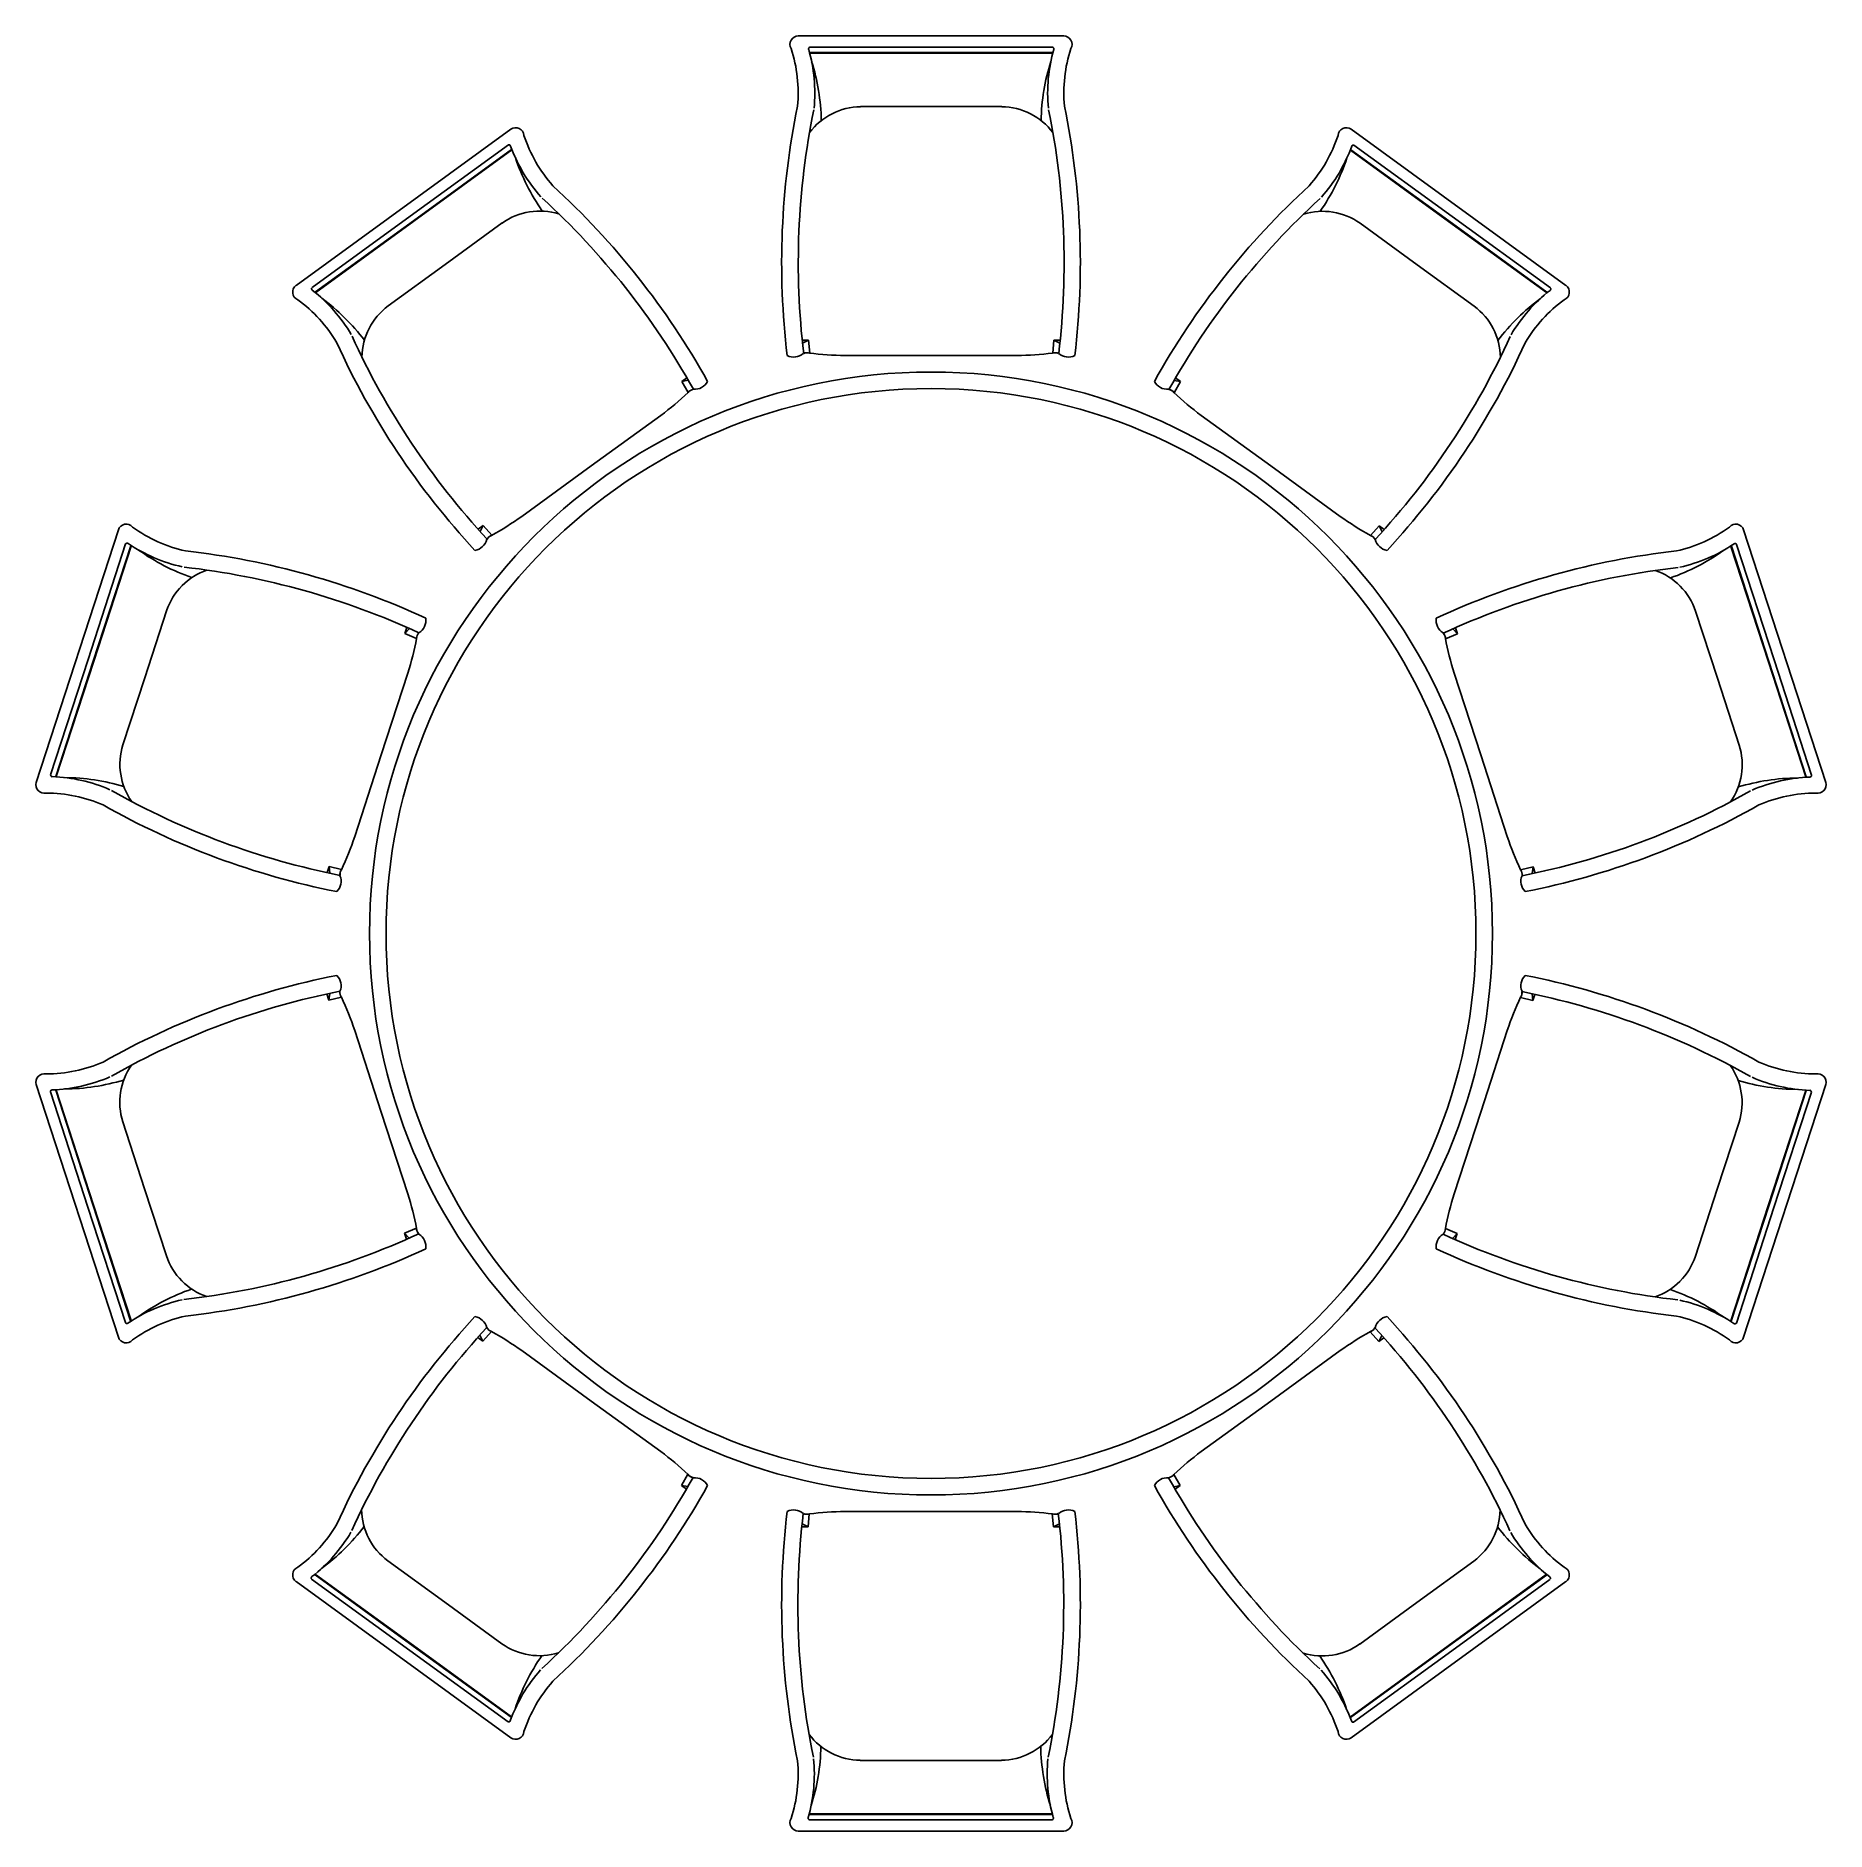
# Model space of a CAD drawing. Header units: millimetres. Extents: x -1355 to 1355, y -1359 to 1359.
import ezdxf

# ---------------------------------------------------------------- set-up
doc = ezdxf.new("R2010")
doc.units = ezdxf.units.MM
doc.layers.add('ceco.net 150', color=7, linetype='Continuous')

msp = doc.modelspace()

# ---------------------------------------------------------------- linework, layer by layer
at = {"layer": 'ceco.net 150'}
for p, q in [((-200.9, 1358.8), (200.9, 1358.8)), ((0.3, 1341.7), (-183.4, 1341.7)), ((0.3, 1333.5), (-183.1, 1333.5)), ((0.3, 1332.7), (-183.1, 1332.7)), ((0.3, 1341.7), (184.1, 1341.7)), ((0.3, 1333.5), (183.7, 1333.5)), ((0.3, 1332.7), (183.7, 1332.7)), ((0.3, 1251.7), (-106.5, 1251.7)), ((0.3, 1251.7), (107.1, 1251.7)), ((-961.2, 981.2), (-636.1, 1217.4)), ((636.1, 1217.4), (961.2, 981.2)), ((-788.4, 1085.7), (-639.7, 1193.7)), ((-783.6, 1079), (-635.2, 1186.8)), ((-783.1, 1078.4), (-634.7, 1186.2)), ((783.6, 1078), (635.2, 1185.8)), ((784.1, 1078.7), (635.7, 1186.5)), ((788.9, 1085.3), (640.2, 1193.3)), ((-788.4, 1085.7), (-937, 977.7)), ((-783.6, 1079), (-932, 971.2)), ((-783.1, 1078.4), (-931.5, 970.6)), ((-735.4, 1012.8), (-649.1, 1075.6)), ((736, 1012.4), (649.6, 1075.2)), ((783.6, 1078), (932, 970.2)), ((784.1, 1078.7), (932.5, 970.9)), ((788.9, 1085.3), (937.6, 977.3)), ((-735.4, 1012.8), (-821.8, 950)), ((736, 1012.4), (822.3, 949.7)), ((-185.3, 898), (-194.9, 898)), ((-185.3, 898), (-194.4, 893.7)), ((-183.5, 878.6), (-185.3, 898)), ((184.2, 878.6), (185.9, 898)), ((185.9, 898), (195.1, 893.7)), ((185.9, 898), (195.5, 898)), ((0, 875), (-130, 875)), ((130, 875), (0, 875)), ((-377.4, 835.8), (-369.6, 841.4)), ((-377.4, 835.8), (-367.5, 837.6)), ((-367.4, 819), (-377.4, 835.8)), ((367.9, 818.7), (377.9, 835.4)), ((377.9, 835.4), (368, 837.3)), ((377.9, 835.4), (370.2, 841)), ((-409.1, 784.3), (-514.3, 707.9)), ((514.3, 707.9), (409.1, 784.3)), ((-514.3, 707.9), (-619.5, 631.5)), ((619.5, 631.5), (514.3, 707.9)), ((-1354.4, 228.8), (-1230.2, 611)), ((-677.7, 617.6), (-685.5, 611.9)), ((-677.7, 617.6), (-682.6, 608.7)), ((-664.9, 602.9), (-677.7, 617.6)), ((665.4, 602.5), (678.2, 617.2)), ((678.2, 617.2), (683.1, 608.3)), ((678.2, 617.2), (686, 611.6)), ((1230.2, 611), (1354.4, 228.8)), ((-1276, 414.9), (-1219.2, 589.7)), ((-1268.2, 412.4), (-1211.5, 586.8)), ((-1267.4, 412.1), (-1210.7, 586.6)), ((1267.6, 411.5), (1210.9, 586)), ((1268.4, 411.8), (1211.7, 586.2)), ((1276.2, 414.3), (1219.4, 589.1)), ((-1190.3, 387.1), (-1157.3, 488.6)), ((-796.6, 454.3), (-793.6, 463.4)), ((796.8, 453.7), (793.8, 462.8)), ((1190.5, 386.5), (1157.5, 488)), ((-796.6, 454.3), (-789.6, 461.7)), ((-778.7, 446.6), (-796.6, 454.3)), ((778.9, 446), (796.8, 453.7)), ((796.8, 453.7), (789.8, 461.1)), ((-1276, 414.9), (-1332.7, 240.2)), ((-1268.2, 412.4), (-1324.8, 237.9)), ((-1267.4, 412.1), (-1324.1, 237.7)), ((1267.6, 411.5), (1324.3, 237.1)), ((1268.4, 411.8), (1325, 237.3)), ((1276.2, 414.3), (1332.9, 239.6)), ((-1190.3, 387.1), (-1223.3, 285.5)), ((-792, 394.1), (-832.2, 270.4)), ((832.2, 270.4), (792, 394.1)), ((1190.5, 386.5), (1223.5, 284.9)), ((-832.2, 270.4), (-872.4, 146.7)), ((872.4, 146.7), (832.2, 270.4)), ((-911.3, 101.3), (-914.3, 92.1)), ((-911.3, 101.3), (-910, 91.2)), ((-892.3, 97), (-911.3, 101.3)), ((892.5, 96.3), (911.5, 100.7)), ((911.5, 100.7), (910.2, 90.6)), ((911.5, 100.7), (914.5, 91.5)), ((-911.5, -100.7), (-914.5, -91.5)), ((-911.5, -100.7), (-910.2, -90.6)), ((-892.5, -96.3), (-911.5, -100.7)), ((892.3, -97), (911.3, -101.3)), ((911.3, -101.3), (910, -91.2)), ((911.3, -101.3), (914.3, -92.1)), ((-872.4, -146.7), (-832.2, -270.4)), ((832.2, -270.4), (872.4, -146.7)), ((-1230.2, -611), (-1354.4, -228.8)), ((-1276.2, -414.3), (-1332.9, -239.6)), ((-1268.4, -411.8), (-1325, -237.3)), ((-1267.6, -411.5), (-1324.3, -237.1)), ((1354.4, -228.8), (1230.2, -611)), ((1267.4, -412.1), (1324.1, -237.7)), ((1268.2, -412.4), (1324.8, -237.9)), ((1276, -414.9), (1332.7, -240.2)), ((-832.2, -270.4), (-792, -394.1)), ((792, -394.1), (832.2, -270.4)), ((-1190.5, -386.5), (-1223.5, -284.9)), ((1190.3, -387.1), (1223.3, -285.5)), ((-1190.5, -386.5), (-1157.5, -488)), ((1190.3, -387.1), (1157.3, -488.6)), ((-1276.2, -414.3), (-1219.4, -589.1)), ((-1268.4, -411.8), (-1211.7, -586.2)), ((-1267.6, -411.5), (-1210.9, -586)), ((1267.4, -412.1), (1210.7, -586.6)), ((1268.2, -412.4), (1211.5, -586.8)), ((1276, -414.9), (1219.2, -589.7)), ((-778.9, -446), (-796.8, -453.7)), ((-796.8, -453.7), (-793.8, -462.8)), ((-796.8, -453.7), (-789.8, -461.1)), ((778.7, -446.6), (796.6, -454.3)), ((796.6, -454.3), (789.6, -461.7)), ((796.6, -454.3), (793.6, -463.4)), ((-678.2, -617.2), (-686, -611.6)), ((-678.2, -617.2), (-683.1, -608.3)), ((-665.4, -602.5), (-678.2, -617.2)), ((664.9, -602.9), (677.7, -617.6)), ((677.7, -617.6), (682.6, -608.7)), ((677.7, -617.6), (685.5, -611.9)), ((-619.5, -631.5), (-514.3, -707.9)), ((514.3, -707.9), (619.5, -631.5)), ((-514.3, -707.9), (-409.1, -784.3)), ((409.1, -784.3), (514.3, -707.9)), ((-367.9, -818.7), (-377.9, -835.4)), ((-377.9, -835.4), (-370.2, -841)), ((-377.9, -835.4), (-368, -837.3)), ((367.4, -819), (377.4, -835.8)), ((377.4, -835.8), (367.5, -837.6)), ((377.4, -835.8), (369.6, -841.4)), ((-185.9, -898), (-195.1, -893.7)), ((-184.2, -878.6), (-185.9, -898)), ((-130, -875), (0, -875)), ((0, -875), (130, -875)), ((183.5, -878.6), (185.3, -898)), ((185.3, -898), (194.4, -893.7)), ((-185.9, -898), (-195.5, -898)), ((185.3, -898), (194.9, -898)), ((-736, -1012.4), (-822.3, -949.7)), ((735.4, -1012.8), (821.8, -950)), ((-788.9, -1085.3), (-937.6, -977.3)), ((-784.1, -1078.7), (-932.5, -970.9)), ((-783.6, -1078), (-932, -970.2)), ((783.1, -1078.4), (931.5, -970.6)), ((783.6, -1079), (932, -971.2)), ((788.4, -1085.7), (937, -977.7)), ((-636.1, -1217.4), (-961.2, -981.2)), ((961.2, -981.2), (636.1, -1217.4)), ((-736, -1012.4), (-649.6, -1075.2)), ((735.4, -1012.8), (649.1, -1075.6)), ((-788.9, -1085.3), (-640.2, -1193.3)), ((-784.1, -1078.7), (-635.7, -1186.5)), ((-783.6, -1078), (-635.2, -1185.8)), ((783.1, -1078.4), (634.7, -1186.2)), ((783.6, -1079), (635.2, -1186.8)), ((788.4, -1085.7), (639.7, -1193.7)), ((-0.3, -1251.7), (-107.1, -1251.7)), ((-0.3, -1251.7), (106.5, -1251.7)), ((200.9, -1358.8), (-200.9, -1358.8)), ((-0.3, -1341.7), (-184.1, -1341.7)), ((-0.3, -1332.7), (-183.7, -1332.7)), ((-0.3, -1333.5), (-183.7, -1333.5)), ((-0.3, -1332.7), (183.1, -1332.7)), ((-0.3, -1333.5), (183.1, -1333.5)), ((-0.3, -1341.7), (183.4, -1341.7))]:
    msp.add_line(p, q, dxfattribs=at)
at = {"layer": 'ceco.net 150', "ltscale": 0.5}
for radius in [850, 825]:
    msp.add_circle((0, 0), radius, dxfattribs=at)
at = {"layer": 'ceco.net 150'}
for centre, radius, start, end in [((-200.9, 1346.2), 12.6, 89.8292, 211.4999), ((-417.7, 1272.8), 216.6, 354.5513, 17.9661), ((-183, 1339.3), 2.42, 100.345, 201.3742), ((-416.8, 1272.2), 240.9, 354.5513, 15.9626), ((-183.1, 1332.8), 0.725, 87.3762, 197.5208), ((-183.2, 1332.3), 0.433, 71.7715, 189.2202), ((417.5, 1272.2), 240.9, 164.0374, 185.4487), ((183.7, 1332.8), 0.725, 342.4792, 92.6238), ((183.9, 1332.3), 0.433, 350.7798, 108.2285), ((183.6, 1339.3), 2.42, 338.6258, 79.655), ((200.9, 1346.2), 12.6, 328.5001, 90.1708), ((417.7, 1272.8), 216.6, 162.0339, 185.4487), ((-483.3, 1224.3), 317.3, 1.1591, 17.5641), ((483.9, 1224.3), 317.3, 162.4359, 178.8409), ((954.6, 1015.5), 1180.7, 168.4357, 186.8363), ((-105.6, 1153.8), 97.8, 90.5164, 143.1927), ((106.2, 1153.8), 97.8, 36.8073, 89.4836), ((-954.6, 1015.5), 1180.7, 353.1637, 11.5643), ((953.5, 1015.3), 1154.4, 168.4357, 186.8363), ((-952.9, 1015.3), 1154.4, 353.1637, 11.5643), ((-628.7, 1207.2), 12.6, 4.5001, 126.1708), ((-410.2, 1275.3), 216.6, 198.0339, 221.4487), ((410.2, 1275.3), 216.6, 318.5513, 341.9661), ((628.7, 1207.2), 12.6, 53.8292, 175.4999), ((-638.7, 1191.5), 2.42, 14.6258, 115.655), ((-410.1, 1274.6), 240.9, 200.0374, 221.4487), ((-634.8, 1186.2), 0.725, 18.4792, 128.6238), ((-634.4, 1185.9), 0.433, 26.7798, 144.2285), ((-328.1, 1274.9), 317.3, 198.4359, 214.8409), ((328.7, 1274.6), 317.3, 325.1591, 341.5641), ((410.6, 1274.3), 240.9, 318.5513, 339.9626), ((634.9, 1185.6), 0.433, 35.7715, 153.2202), ((635.3, 1185.9), 0.725, 51.3762, 161.5208), ((639.2, 1191.1), 2.42, 64.345, 165.3742), ((-1369.2, 260.5), 1180.7, 29.1637, 47.5643), ((1369.2, 260.5), 1180.7, 132.4357, 150.8363), ((-592.3, 995.9), 97.8, 72.8073, 125.4836), ((-1367.7, 261.3), 1154.4, 29.1637, 47.5643), ((1368.2, 260.9), 1154.4, 132.4357, 150.8363), ((592.8, 995.5), 97.8, 54.5164, 107.1927), ((-953.8, 971), 12.6, 125.8292, 247.4999), ((953.8, 971), 12.6, 292.5001, 54.1708), ((-1086.1, 784.2), 216.6, 30.5513, 53.9661), ((-935.3, 976), 2.42, 136.345, 237.3742), ((-1085, 784.2), 240.9, 30.5513, 51.9626), ((-931.5, 970.7), 0.725, 123.3762, 233.5208), ((-931.4, 970.1), 0.433, 107.7715, 225.2202), ((-1110.6, 706.4), 317.3, 37.1591, 53.5641), ((1111.1, 706.1), 317.3, 126.4359, 142.8409), ((1085.5, 783.9), 240.9, 128.0374, 149.4487), ((1086.1, 784.2), 216.6, 126.0339, 149.4487), ((931.9, 969.8), 0.433, 314.7798, 72.2285), ((932, 970.3), 0.725, 306.4792, 56.6238), ((935.8, 975.6), 2.42, 302.6258, 43.655), ((-763.6, 871.4), 97.8, 126.5164, 179.1927), ((764.1, 871), 97.8, 0.8073, 53.4836), ((174.6, 1381.9), 1154.4, 204.4357, 222.8363), ((-174.1, 1381.5), 1154.4, 317.1637, 335.5643), ((175.4, 1382.7), 1180.7, 204.4357, 222.8363), ((-207.7, 894.8), 22.2, 243.1961, 310.4764), ((-187.9, 867.2), 12, 71.7536, 116.5375), ((-187.3, 867.2), 12, 71.7536, 116.5375), ((-125.3, 1355.9), 480.9, 262.9704, 269.4301), ((125.3, 1355.9), 480.9, 270.5699, 277.0296), ((187.9, 867.2), 12, 63.4625, 108.2464), ((187.9, 867.2), 12, 63.4625, 108.2464), ((207.7, 894.8), 22.2, 229.5236, 296.8039), ((-175.4, 1382.7), 1180.7, 317.1637, 335.5643), ((-695.6, 1170.5), 480.9, 306.5699, 313.0296), ((-357.7, 812), 12, 99.4625, 144.2464), ((-357.7, 812), 12, 99.4625, 144.2464), ((-358, 846), 22.2, 265.5236, 332.8039), ((358, 846), 22.2, 207.1961, 274.4764), ((357.7, 812), 12, 35.7536, 80.5375), ((358.2, 811.6), 12, 35.7536, 80.5375), ((695.6, 1170.5), 480.9, 226.9704, 233.4301), ((-898.3, 1023.3), 480.9, 298.9704, 305.4301), ((898.3, 1023.3), 480.9, 234.5699, 241.0296), ((-1218.2, 607.1), 12.6, 40.5001, 162.1708), ((-1081.4, 790.6), 216.6, 234.0339, 257.4487), ((-661.7, 591.1), 12, 107.7536, 152.5375), ((-661.2, 591.5), 12, 107.7536, 152.5375), ((661.7, 591.1), 12, 27.4625, 72.2464), ((661.7, 591.1), 12, 27.4625, 72.2464), ((1081.4, 790.6), 216.6, 282.5513, 305.9661), ((1218.2, 607.1), 12.6, 17.8292, 139.4999), ((-1217, 588.5), 2.42, 50.6258, 151.655), ((-1081, 790.2), 240.9, 236.0374, 257.4487), ((-1210.8, 586.6), 0.725, 54.4792, 164.6238), ((-1210.3, 586.6), 0.433, 62.7798, 180.2285), ((-1014.9, 838.6), 317.3, 234.4359, 250.8409), ((-1260.8, -594.1), 1180.7, 65.1637, 83.5643), ((-694, 601.9), 22.2, 279.1961, 346.4764), ((694, 601.9), 22.2, 193.5236, 260.8039), ((1260.8, -594.1), 1180.7, 96.4357, 114.8363), ((1015.1, 838), 317.3, 289.1591, 305.5641), ((1081.1, 789.6), 240.9, 282.5513, 303.9626), ((1210.5, 586), 0.433, 359.7715, 117.2202), ((1211, 586), 0.725, 15.3762, 125.5208), ((1217.2, 587.9), 2.42, 28.345, 129.3742), ((-1064.5, 457.6), 97.8, 108.8073, 161.4836), ((-1260.1, -592.5), 1154.4, 65.1637, 83.5643), ((1260.3, -593.1), 1154.4, 96.4357, 114.8363), ((1064.7, 457), 97.8, 18.5164, 71.1927), ((-786.8, 474), 22.2, 301.5236, 8.8039), ((786.8, 474), 22.2, 171.1961, 238.4764), ((-1250.8, 538.1), 480.9, 342.5699, 349.0296), ((-766.7, 446.7), 12, 135.4625, 180.2464), ((-766.7, 446.7), 12, 135.4625, 180.2464), ((766.7, 446.7), 12, 359.7536, 44.5375), ((766.9, 446.1), 12, 359.7536, 44.5375), ((1250.8, 538.1), 480.9, 190.9704, 197.4301), ((-1130, 256.1), 97.8, 162.5164, 215.1927), ((1130.2, 255.5), 97.8, 324.8073, 17.4836), ((-1342.4, 224.9), 12.6, 161.8292, 283.4999), ((-1330.3, 239.8), 2.42, 172.345, 273.3742), ((-1338.8, -3.3), 240.9, 66.5513, 87.9626), ((-1324.1, 237.7), 0.725, 159.3762, 269.5208), ((-1323.7, 237.4), 0.433, 143.7715, 261.2202), ((-1313.8, -81.3), 317.3, 73.1591, 89.5641), ((1313.9, -81.9), 317.3, 90.4359, 106.8409), ((1339, -3.9), 240.9, 92.0374, 113.4487), ((1323.9, 236.8), 0.433, 278.7798, 36.2285), ((1324.3, 237.1), 0.725, 270.4792, 20.6238), ((1330.5, 239.2), 2.42, 266.6258, 7.655), ((1342.4, 224.9), 12.6, 256.5001, 18.1708), ((-1339.6, -4), 216.6, 66.5513, 89.9661), ((-670.8, 1221.7), 1180.7, 240.4357, 258.8363), ((-671, 1220.6), 1154.4, 240.4357, 258.8363), ((671.2, 1220), 1154.4, 281.1637, 299.5643), ((670.8, 1221.7), 1180.7, 281.1637, 299.5643), ((1339.6, -4), 216.6, 90.0339, 113.4487), ((-1328.2, 299.9), 480.9, 334.9704, 341.4301), ((1328.2, 299.9), 480.9, 198.5699, 205.0296), ((-915.2, 79), 22.2, 315.1961, 22.4764), ((-882.8, 89.3), 12, 143.7536, 188.5375), ((-882.6, 89.8), 12, 143.7536, 188.5375), ((882.8, 89.3), 12, 351.4625, 36.2464), ((882.8, 89.2), 12, 351.4625, 36.2464), ((915.2, 79), 22.2, 157.5236, 224.8039), ((-670.8, -1221.7), 1180.7, 101.1637, 119.5643), ((-915.2, -79), 22.2, 337.5236, 44.8039), ((915.2, -79), 22.2, 135.1961, 202.4764), ((670.8, -1221.7), 1180.7, 60.4357, 78.8363), ((-671.2, -1220), 1154.4, 101.1637, 119.5643), ((-882.8, -89.3), 12, 171.4625, 216.2464), ((-882.8, -89.2), 12, 171.4625, 216.2464), ((-1328.2, -299.9), 480.9, 18.5699, 25.0296), ((1328.2, -299.9), 480.9, 154.9704, 161.4301), ((882.6, -89.8), 12, 323.7536, 8.5375), ((882.8, -89.3), 12, 323.7536, 8.5375), ((671, -1220.6), 1154.4, 60.4357, 78.8363), ((-1342.4, -224.9), 12.6, 76.5001, 198.1708), ((-1339.6, 4), 216.6, 270.0339, 293.4487), ((-1339, 3.9), 240.9, 272.0374, 293.4487), ((-1130.2, -255.5), 97.8, 144.8073, 197.4836), ((1130, -256.1), 97.8, 342.5164, 35.1927), ((1339.6, 4), 216.6, 246.5513, 269.9661), ((1342.4, -224.9), 12.6, 341.8292, 103.4999), ((-1330.5, -239.2), 2.42, 86.6258, 187.655), ((-1324.3, -237.1), 0.725, 90.4792, 200.6238), ((-1323.9, -236.8), 0.433, 98.7798, 216.2285), ((-1313.9, 81.9), 317.3, 270.4359, 286.8409), ((1313.8, 81.3), 317.3, 253.1591, 269.5641), ((1338.8, 3.3), 240.9, 246.5513, 267.9626), ((1323.7, -237.4), 0.433, 323.7715, 81.2202), ((1324.1, -237.7), 0.725, 339.3762, 89.5208), ((1330.3, -239.8), 2.42, 352.345, 93.3742), ((-1250.8, -538.1), 480.9, 10.9704, 17.4301), ((1250.8, -538.1), 480.9, 162.5699, 169.0296), ((-1260.3, 593.1), 1154.4, 276.4357, 294.8363), ((-766.9, -446.1), 12, 179.7536, 224.5375), ((-766.7, -446.7), 12, 179.7536, 224.5375), ((-786.8, -474), 22.2, 351.1961, 58.4764), ((786.8, -474), 22.2, 121.5236, 188.8039), ((766.7, -446.7), 12, 315.4625, 0.2464), ((766.7, -446.7), 12, 315.4625, 0.2464), ((1260.1, 592.5), 1154.4, 245.1637, 263.5643), ((-1064.7, -457), 97.8, 198.5164, 251.1927), ((-1260.8, 594.1), 1180.7, 276.4357, 294.8363), ((1260.8, 594.1), 1180.7, 245.1637, 263.5643), ((1064.5, -457.6), 97.8, 288.8073, 341.4836), ((-1015.1, -838), 317.3, 109.1591, 125.5641), ((1014.9, -838.6), 317.3, 54.4359, 70.8409), ((-1081.1, -789.6), 240.9, 102.5513, 123.9626), ((1081, -790.2), 240.9, 56.0374, 77.4487), ((-1217.2, -587.9), 2.42, 208.345, 309.3742), ((-1211, -586), 0.725, 195.3762, 305.5208), ((-1210.5, -586), 0.433, 179.7715, 297.2202), ((-1081.4, -790.6), 216.6, 102.5513, 125.9661), ((175.4, -1382.7), 1180.7, 137.1637, 155.5643), ((174.1, -1381.5), 1154.4, 137.1637, 155.5643), ((-694, -601.9), 22.2, 13.5236, 80.8039), ((-661.7, -591.1), 12, 207.4625, 252.2464), ((-661.7, -591.1), 12, 207.4625, 252.2464), ((661.2, -591.5), 12, 287.7536, 332.5375), ((661.7, -591.1), 12, 287.7536, 332.5375), ((-174.6, -1381.9), 1154.4, 24.4357, 42.8363), ((694, -601.9), 22.2, 99.1961, 166.4764), ((-175.4, -1382.7), 1180.7, 24.4357, 42.8363), ((1081.4, -790.6), 216.6, 54.0339, 77.4487), ((1210.3, -586.6), 0.433, 242.7798, 0.2285), ((1210.8, -586.6), 0.725, 234.4792, 344.6238), ((1217, -588.5), 2.42, 230.6258, 331.655), ((-1218.2, -607.1), 12.6, 197.8292, 319.4999), ((-898.3, -1023.3), 480.9, 54.5699, 61.0296), ((898.3, -1023.3), 480.9, 118.9704, 125.4301), ((1218.2, -607.1), 12.6, 220.5001, 342.1708), ((-695.6, -1170.5), 480.9, 46.9704, 53.4301), ((695.6, -1170.5), 480.9, 126.5699, 133.0296), ((-1368.2, -260.9), 1154.4, 312.4357, 330.8363), ((-1369.2, -260.5), 1180.7, 312.4357, 330.8363), ((-358.2, -811.6), 12, 215.7536, 260.5375), ((-357.7, -812), 12, 215.7536, 260.5375), ((-358, -846), 22.2, 27.1961, 94.4764), ((358, -846), 22.2, 85.5236, 152.8039), ((1369.2, -260.5), 1180.7, 209.1637, 227.5643), ((357.7, -812), 12, 279.4625, 324.2464), ((357.7, -812), 12, 279.4625, 324.2464), ((1367.7, -261.3), 1154.4, 209.1637, 227.5643), ((-1086.1, -784.2), 216.6, 306.0339, 329.4487), ((-764.1, -871), 97.8, 180.8073, 233.4836), ((954.6, -1015.5), 1180.7, 173.1637, 191.5643), ((-207.7, -894.8), 22.2, 49.5236, 116.8039), ((952.9, -1015.3), 1154.4, 173.1637, 191.5643), ((-187.9, -867.2), 12, 243.4625, 288.2464), ((-187.9, -867.2), 12, 243.4625, 288.2464), ((-125.3, -1355.9), 480.9, 90.5699, 97.0296), ((125.3, -1355.9), 480.9, 82.9704, 89.4301), ((-953.5, -1015.3), 1154.4, 348.4357, 6.8363), ((187.3, -867.2), 12, 251.7536, 296.5375), ((187.9, -867.2), 12, 251.7536, 296.5375), ((207.7, -894.8), 22.2, 63.1961, 130.4764), ((-954.6, -1015.5), 1180.7, 348.4357, 6.8363), ((763.6, -871.4), 97.8, 306.5164, 359.1927), ((1086.1, -784.2), 216.6, 210.5513, 233.9661), ((-1085.5, -783.9), 240.9, 308.0374, 329.4487), ((-1111.1, -706.1), 317.3, 306.4359, 322.8409), ((1110.6, -706.4), 317.3, 217.1591, 233.5641), ((1085, -784.2), 240.9, 210.5513, 231.9626), ((-953.8, -971), 12.6, 112.5001, 234.1708), ((-935.8, -975.6), 2.42, 122.6258, 223.655), ((-932, -970.3), 0.725, 126.4792, 236.6238), ((-931.9, -969.8), 0.433, 134.7798, 252.2285), ((931.4, -970.1), 0.433, 287.7715, 45.2202), ((931.5, -970.7), 0.725, 303.3762, 53.5208), ((935.3, -976), 2.42, 316.345, 57.3742), ((953.8, -971), 12.6, 305.8292, 67.4999), ((-592.8, -995.5), 97.8, 234.5164, 287.1927), ((592.3, -995.9), 97.8, 252.8073, 305.4836), ((-328.7, -1274.6), 317.3, 145.1591, 161.5641), ((328.1, -1274.9), 317.3, 18.4359, 34.8409), ((-410.6, -1274.3), 240.9, 138.5513, 159.9626), ((-410.2, -1275.3), 216.6, 138.5513, 161.9661), ((410.2, -1275.3), 216.6, 18.0339, 41.4487), ((410.1, -1274.6), 240.9, 20.0374, 41.4487), ((-639.2, -1191.1), 2.42, 244.345, 345.3742), ((-635.3, -1185.9), 0.725, 231.3762, 341.5208), ((-634.9, -1185.6), 0.433, 215.7715, 333.2202), ((634.4, -1185.9), 0.433, 206.7798, 324.2285), ((634.8, -1186.2), 0.725, 198.4792, 308.6238), ((638.7, -1191.5), 2.42, 194.6258, 295.655), ((-628.7, -1207.2), 12.6, 233.8292, 355.4999), ((-106.2, -1153.8), 97.8, 216.8073, 269.4836), ((105.6, -1153.8), 97.8, 270.5164, 323.1927), ((628.7, -1207.2), 12.6, 184.5001, 306.1708), ((-417.5, -1272.2), 240.9, 344.0374, 5.4487), ((-483.9, -1224.3), 317.3, 342.4359, 358.8409), ((483.3, -1224.3), 317.3, 181.1591, 197.5641), ((416.8, -1272.2), 240.9, 174.5513, 195.9626), ((-417.7, -1272.8), 216.6, 342.0339, 5.4487), ((417.7, -1272.8), 216.6, 174.5513, 197.9661), ((-200.9, -1346.2), 12.6, 148.5001, 270.1708), ((-183.6, -1339.3), 2.42, 158.6258, 259.655), ((-183.7, -1332.8), 0.725, 162.4792, 272.6238), ((-183.9, -1332.3), 0.433, 170.7798, 288.2285), ((183.1, -1332.8), 0.725, 267.3762, 17.5208), ((183.2, -1332.3), 0.433, 251.7715, 9.2202), ((183, -1339.3), 2.42, 280.345, 21.3742), ((200.9, -1346.2), 12.6, 269.8292, 31.4999)]:
    msp.add_arc(centre, radius, start, end, dxfattribs=at)

doc.saveas('drawing.dxf')
